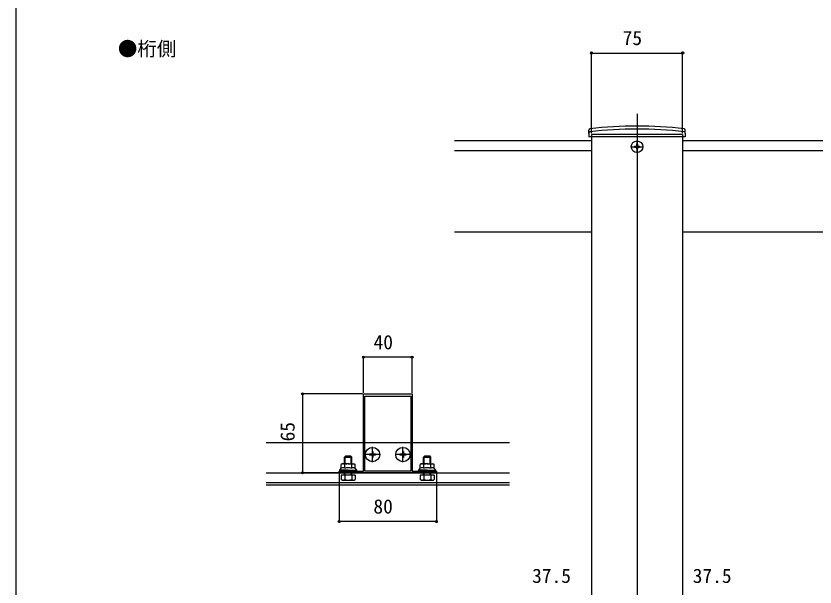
# Model space of a CAD drawing. Units: millimetres, scale not verified. Extents: x -700 to 700, y -1044 to 1038.
# Drawn here: x -700 to -43, y -367 to 102 of the extents above; entities that cross this region are included whole.
import ezdxf
from ezdxf.enums import TextEntityAlignment as Align

# ---------------------------------------------------------------- set-up
doc = ezdxf.new("R2010")
doc.units = ezdxf.units.MM
doc.header["$LTSCALE"] = 6
for name, color, linetype in [('0-1_USER1', 3, 'Continuous'), ('0-2_YKK_11', 7, 'Continuous'), ('0-3_YKK_12', 2, 'Continuous'), ('0-4_YKK_13', 4, 'Continuous'), ('0-5_YKK_D', 6, 'Continuous'), ('0-6_YKK_ZWAK', 7, 'Continuous')]:
    doc.layers.add(name, color=color, linetype=linetype)
doc.styles.add('ＭＳ ゴシック', font='')
doc.styles.get('ＭＳ ゴシック').set_extended_font_data('MS Gothic')

msp = doc.modelspace()

# ---------------------------------------------------------------- linework, layer by layer
at = {"layer": '0-2_YKK_11'}
for points in [[(-354.356, -273.633), (-434.356, -273.633), (-434.356, -272.333), (-427.314, -272.333), (-427.131, -272.453), (-426.581, -272.453), (-426.398, -272.333), (-414.356, -272.333), (-414.356, -208.633), (-394.814, -208.633), (-394.631, -208.753), (-394.081, -208.753), (-393.898, -208.633), (-374.356, -208.633), (-374.356, -272.333), (-362.314, -272.333), (-362.131, -272.453), (-361.581, -272.453), (-361.398, -272.333), (-354.356, -272.333)], [(-413.256, -272.333), (-413.256, -210.633), (-375.456, -210.633), (-375.456, -272.333)]]:
    msp.add_lwpolyline(points, close=True, dxfattribs=at)
at = {"layer": '0-3_YKK_12'}
for p, q in [((-189.383, 21.37), (-189.383, -915.63)), ((-151.883, 4.37), (-226.883, 4.37)), ((-226.883, 4.37), (-226.883, 2.37)), ((-226.883, 2.37), (-226.883, -434.152)), ((-151.883, 4.37), (-151.883, 2.37)), ((-151.883, 2.37), (-151.883, -430.63)), ((-339.383, -0.633), (-226.883, -0.633)), ((-151.883, -0.633), (273.117, -0.633)), ((-339.383, -8.633), (-226.883, -8.633)), ((-151.883, -8.633), (273.117, -8.633)), ((-339.383, -75.633), (-226.883, -75.633)), ((-494.356, -248.633), (-414.356, -248.633)), ((-413.256, -248.633), (-375.456, -248.633)), ((-374.356, -248.633), (-294.356, -248.633)), ((-494.356, -273.633), (-294.356, -273.633)), ((-494.356, -281.633), (-294.356, -281.633)), ((-494.356, -283.633), (-294.356, -283.633))]:
    msp.add_line(p, q, dxfattribs=at)
msp.add_lwpolyline([(-151.883, -75.633), (273.117, -75.633), (273.117, -0.633)], dxfattribs=at)
at = {"layer": '0-4_YKK_13'}
for p, q in [((-229.083, 5.37), (-229.037, 8.037)), ((-149.683, 5.37), (-149.73, 8.037)), ((-229.083, 5.37), (-229.031, 2.37)), ((-149.736, 2.37), (-229.031, 2.37)), ((-149.683, 5.37), (-149.736, 2.37)), ((-194.483, -5.63), (-184.283, -5.63)), ((-191.533, -5.28), (-191.533, -5.98)), ((-191.533, -5.28), (-190.233, -5.28)), ((-191.533, -5.98), (-190.233, -5.98)), ((-189.733, -3.48), (-189.033, -3.48)), ((-189.733, -3.48), (-189.733, -4.78)), ((-189.733, -6.48), (-189.733, -7.78)), ((-189.383, -10.73), (-189.383, -0.53)), ((-189.033, -3.48), (-189.033, -4.78)), ((-189.033, -6.48), (-189.033, -7.78)), ((-188.533, -5.28), (-187.233, -5.28)), ((-188.533, -5.98), (-187.233, -5.98)), ((-187.233, -5.28), (-187.233, -5.98)), ((-189.733, -7.78), (-189.033, -7.78)), ((-406.506, -256.133), (-407.206, -256.133)), ((-407.206, -256.133), (-407.206, -257.783)), ((-406.856, -264.933), (-406.856, -252.333)), ((-406.506, -256.133), (-406.506, -257.783)), ((-381.506, -256.133), (-382.206, -256.133)), ((-382.206, -256.133), (-382.206, -257.783)), ((-381.856, -264.933), (-381.856, -252.333)), ((-381.506, -256.133), (-381.506, -257.783)), ((-429.856, -260.633), (-423.856, -260.633)), ((-429.316, -266.333), (-429.316, -260.093)), ((-424.396, -266.333), (-424.396, -260.093)), ((-400.556, -258.633), (-413.156, -258.633)), ((-409.356, -258.283), (-409.356, -258.983)), ((-407.706, -258.283), (-409.356, -258.283)), ((-407.706, -258.983), (-409.356, -258.983)), ((-407.206, -259.483), (-407.206, -261.133)), ((-406.506, -261.133), (-407.206, -261.133)), ((-406.506, -259.483), (-406.506, -261.133)), ((-404.356, -258.283), (-406.006, -258.283)), ((-404.356, -258.983), (-406.006, -258.983)), ((-404.356, -258.283), (-404.356, -258.983)), ((-375.556, -258.633), (-388.156, -258.633)), ((-384.356, -258.283), (-384.356, -258.983)), ((-382.706, -258.283), (-384.356, -258.283)), ((-382.706, -258.983), (-384.356, -258.983)), ((-382.206, -259.483), (-382.206, -261.133)), ((-381.506, -261.133), (-382.206, -261.133)), ((-381.506, -259.483), (-381.506, -261.133)), ((-379.356, -258.283), (-381.006, -258.283)), ((-379.356, -258.983), (-381.006, -258.983)), ((-379.356, -258.283), (-379.356, -258.983)), ((-364.856, -260.633), (-358.856, -260.633)), ((-364.316, -266.333), (-364.316, -260.093)), ((-359.396, -266.333), (-359.396, -260.093)), ((-431.856, -266.333), (-432.629, -266.779)), ((-432.629, -269.933), (-432.629, -266.779)), ((-426.856, -266.333), (-431.856, -266.333)), ((-429.743, -269.933), (-429.743, -266.779)), ((-426.856, -266.333), (-421.856, -266.333)), ((-423.969, -269.933), (-423.969, -266.779)), ((-421.856, -266.333), (-421.082, -266.779)), ((-421.082, -269.933), (-421.082, -266.779)), ((-366.856, -266.333), (-367.629, -266.779)), ((-367.629, -269.933), (-367.629, -266.779)), ((-361.856, -266.333), (-366.856, -266.333)), ((-364.743, -269.933), (-364.743, -266.779)), ((-361.856, -266.333), (-356.856, -266.333)), ((-358.969, -269.933), (-358.969, -266.779)), ((-356.856, -266.333), (-356.082, -266.779)), ((-356.082, -269.933), (-356.082, -266.779)), ((-433.856, -272.333), (-433.856, -271.533)), ((-426.856, -272.333), (-433.856, -272.333)), ((-429.856, -275.633), (-429.856, -273.633)), ((-429.743, -275.633), (-429.743, -279.186)), ((-429.316, -275.633), (-429.316, -273.633)), ((-426.856, -272.333), (-419.856, -272.333)), ((-424.396, -275.633), (-424.396, -273.633)), ((-423.969, -275.633), (-423.969, -279.186)), ((-423.856, -275.633), (-423.856, -273.633)), ((-421.082, -275.633), (-421.082, -279.186)), ((-419.856, -272.333), (-419.856, -271.533)), ((-368.856, -272.333), (-368.856, -271.533)), ((-361.856, -272.333), (-368.856, -272.333)), ((-364.856, -275.633), (-364.856, -273.633)), ((-364.743, -275.633), (-364.743, -279.186)), ((-364.316, -275.633), (-364.316, -273.633)), ((-361.856, -272.333), (-354.856, -272.333)), ((-359.396, -275.633), (-359.396, -273.633)), ((-358.969, -275.633), (-358.969, -279.186)), ((-358.856, -275.633), (-358.856, -273.633)), ((-356.082, -275.633), (-356.082, -279.186)), ((-354.856, -272.333), (-354.856, -271.533)), ((-431.856, -279.633), (-432.629, -279.186)), ((-431.856, -279.633), (-421.856, -279.633)), ((-421.856, -279.633), (-421.082, -279.186)), ((-366.856, -279.633), (-367.629, -279.186)), ((-366.856, -279.633), (-356.856, -279.633)), ((-356.856, -279.633), (-356.082, -279.186))]:
    msp.add_line(p, q, dxfattribs=at)
for points in [[(-429.856, -266.333), (-429.856, -260.633), (-428.856, -259.633), (-424.856, -259.633)], [(-423.856, -266.333), (-423.856, -260.633), (-424.856, -259.633)], [(-364.856, -266.333), (-364.856, -260.633), (-363.856, -259.633), (-359.856, -259.633)], [(-358.856, -266.333), (-358.856, -260.633), (-359.856, -259.633)], [(-426.856, -271.533), (-433.856, -271.533), (-432.629, -269.933)], [(-421.082, -275.633), (-432.629, -275.633), (-432.629, -279.186)], [(-426.856, -271.533), (-419.856, -271.533), (-421.082, -269.933)], [(-361.856, -271.533), (-368.856, -271.533), (-367.629, -269.933)], [(-356.082, -275.633), (-367.629, -275.633), (-367.629, -279.186)], [(-361.856, -271.533), (-354.856, -271.533), (-356.082, -269.933)]]:
    msp.add_lwpolyline(points, dxfattribs=at)
for centre, radius in [((-189.383, -5.63), 4.75), ((-406.856, -258.633), 5.9), ((-381.856, -258.633), 5.9)]:
    msp.add_circle(centre, radius, dxfattribs=at)
for centre, radius, start, end in [((-228.037, 8.02), 1, 96.9597, 179), ((-189.383, -308.63), 317.528, 82.97773, 97.02227), ((-189.383, -308.63), 320, 83.0403, 96.9597), ((-150.73, 8.02), 1, 1, 83.0403), ((-228.08, 5.524), 1, 97.02227, 179), ((-150.686, 5.524), 1, 1, 82.97773), ((-190.233, -4.78), 0.5, 270, 0), ((-190.233, -6.48), 0.5, 0, 90), ((-188.533, -4.78), 0.5, 180, 270), ((-188.533, -6.48), 0.5, 90, 180), ((-407.706, -257.783), 0.5, 270, 0), ((-407.706, -259.483), 0.5, 0, 90), ((-406.006, -257.783), 0.5, 180, 270), ((-406.006, -259.483), 0.5, 90, 180), ((-382.706, -257.783), 0.5, 270, 0), ((-382.706, -259.483), 0.5, 0, 90), ((-381.006, -257.783), 0.5, 180, 270), ((-381.006, -259.483), 0.5, 90, 180), ((-431.186, -268.889), 2.556, 55.61575, 124.38425), ((-426.856, -275.886), 9.553, 90, 107.58795), ((-426.856, -275.886), 9.553, 72.41205, 90), ((-422.526, -268.889), 2.556, 55.61575, 124.38425), ((-366.186, -268.889), 2.556, 55.61575, 124.38425), ((-361.856, -275.886), 9.553, 90, 107.58795), ((-361.856, -275.886), 9.553, 72.41205, 90), ((-357.526, -268.889), 2.556, 55.61575, 124.38425), ((-431.186, -272.042), 2.556, 55.61575, 124.38425), ((-426.856, -279.04), 9.553, 90, 107.58795), ((-426.856, -279.04), 9.553, 72.41205, 90), ((-422.526, -272.042), 2.556, 55.61575, 124.38425), ((-366.186, -272.042), 2.556, 55.61575, 124.38425), ((-361.856, -279.04), 9.553, 90, 107.58795), ((-361.856, -279.04), 9.553, 72.41205, 90), ((-357.526, -272.042), 2.556, 55.61575, 124.38425), ((-431.186, -277.077), 2.556, 235.61575, 304.38425), ((-426.856, -270.079), 9.553, 252.41205, 287.58795), ((-422.526, -277.077), 2.556, 235.61575, 304.38425), ((-366.186, -277.077), 2.556, 235.61575, 304.38425), ((-361.856, -270.079), 9.553, 252.41205, 287.58795), ((-357.526, -277.077), 2.556, 235.61575, 304.38425)]:
    msp.add_arc(centre, radius, start, end, dxfattribs=at)
for centre, start_param, end_param in [((-432.356, -271.533), 6.2831853, 7.8539816), ((-421.356, -271.533), 1.5707963, 3.1415927), ((-367.356, -271.533), 6.2831853, 7.8539816), ((-356.356, -271.533), 1.5707963, 3.1415927)]:
    msp.add_ellipse(centre, major_axis=(-1.5, 0), ratio=0.533333, start_param=start_param, end_param=end_param, dxfattribs=at)
at = {"layer": '0-5_YKK_D'}
for p, q in [((-226.883, 5.37), (-226.883, 72.37)), ((-151.883, 5.37), (-151.883, 72.37)), ((-226.883, 71.37), (-151.883, 71.37)), ((-414.356, -207.933), (-414.356, -177.633)), ((-374.356, -178.633), (-414.356, -178.633)), ((-374.356, -207.933), (-374.356, -177.633)), ((-415.056, -208.633), (-465.356, -208.633)), ((-464.356, -208.633), (-464.356, -273.633)), ((-435.056, -273.633), (-465.356, -273.633)), ((-434.356, -274.333), (-434.356, -314.633)), ((-354.356, -274.333), (-354.356, -314.633)), ((-354.356, -313.633), (-434.356, -313.633))]:
    msp.add_line(p, q, dxfattribs=at)
for centre in [(-226.883, 71.37), (-151.883, 71.37), (-414.356, -178.633), (-374.356, -178.633), (-464.356, -208.633), (-464.356, -273.633), (-434.356, -313.633), (-354.356, -313.633)]:
    msp.add_circle(centre, 0.85, dxfattribs=at)
at = {"layer": '0-6_YKK_ZWAK'}
msp.add_line((-700, 996.3), (-700, -1043.7), dxfattribs=at)

# ---------------------------------------------------------------- texts
at = {"layer": '0-1_USER1', "style": 'ＭＳ ゴシック'}
msp.add_text('●桁側', height=11.73, dxfattribs=at).set_placement((-616.182, 65.458), align=Align.BOTTOM_LEFT)
at = {"layer": '0-5_YKK_D', "style": 'ＭＳ ゴシック'}
for s, p in [('75', (-201.201, 74.37)), ('40', (-405.992, -175.633)), ('80', (-406.129, -310.633)), ('37.5', (-275.652, -367.63)), ('37.5', (-143.579, -367.63))]:
    msp.add_text(s, height=11.73, dxfattribs=at).set_placement(p, align=Align.BOTTOM_LEFT)
msp.add_text('65', height=11.73, rotation=90, dxfattribs=at).set_placement((-467.356, -247.814), align=Align.BOTTOM_LEFT)

doc.saveas('drawing.dxf')
